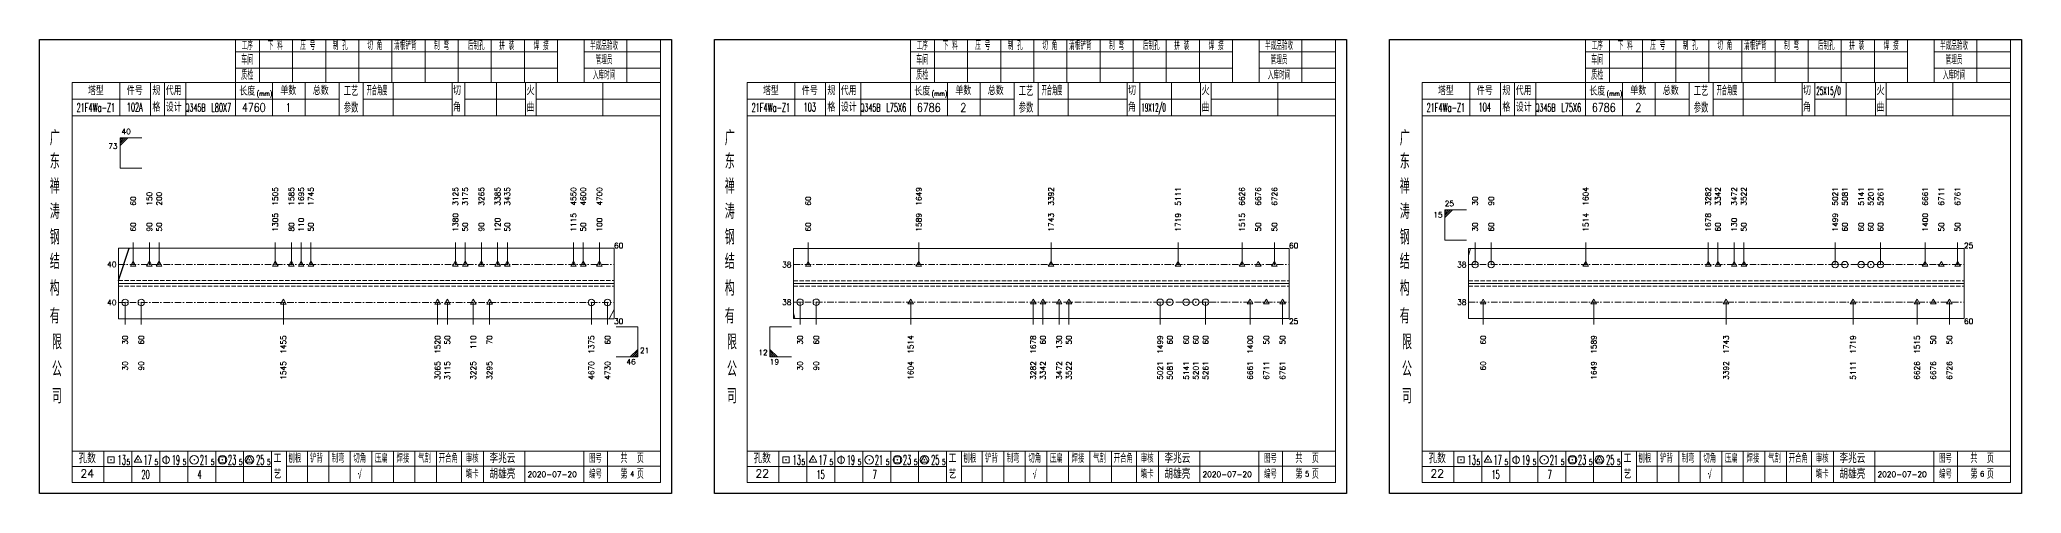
# Model space of a CAD drawing. Extents: x 1310 to 15542, y -76 to 8381.
# Drawn here: x 2453 to 3369, y 5794 to 6004 of the extents above; entities that cross this region are included whole.
import ezdxf
from ezdxf.enums import TextEntityAlignment as Align

# ---------------------------------------------------------------- set-up
doc = ezdxf.new("R2010")
doc.units = 0
doc.header["$MEASUREMENT"] = 0
doc.linetypes.add('一点画线', pattern=[5.2, 3, -1, 0.2, -1])
doc.linetypes.add('虚线', pattern=[2.75, 2, -0.75])
doc.layers.get('0').update_dxf_attribs({"linetype": 'CONTINUOUS', "lineweight": 25})
for name, color, linetype, lineweight in [('1', 7, 'CONTINUOUS', 25), ('4', 7, 'CONTINUOUS', 25), ('5', 7, 'CONTINUOUS', 25)]:
    doc.layers.add(name, color=color, linetype=linetype, lineweight=lineweight)
doc.styles.get("Standard").update_dxf_attribs({"font": 'simplex.shx', "width": 0.7, "height": 3, "bigfont": 'gbhzfs.shx'})

# ---------------------------------------------------------------- blocks, each defined once
blk = doc.blocks.new('孔17.5')
at = {"layer": '5', "color": 7, "linetype": 'Continuous', "lineweight": 13}
for p, q in [((0, 1), (-0.866, -0.5)), ((-0.1, -0.1), (0.1, 0.1)), ((0.1, -0.1), (-0.1, 0.1)), ((0.866, -0.5), (0, 1)), ((-0.866, -0.5), (0.866, -0.5))]:
    blk.add_line(p, q, dxfattribs=at)
blk = doc.blocks.new('孔21.5')
at = {"layer": '5', "color": 7, "linetype": 'Continuous', "lineweight": 13}
for p, q in [((-0.1, -0.1), (0.1, 0.1)), ((0.1, -0.1), (-0.1, 0.1))]:
    blk.add_line(p, q, dxfattribs=at)
blk.add_circle((0, 0), 1, dxfattribs=at)
blk = doc.blocks.new('CTJGK')
at = {"color": 6, "linetype": 'Continuous'}
for p, q in [((0, 209.97), (292.13, 209.97)), ((0, 0), (0, 209.97)), ((292.13, 209.97), (292.13, 0)), ((292.13, 0), (0, 0))]:
    blk.add_line(p, q, dxfattribs=at)

msp = doc.modelspace()

# ---------------------------------------------------------------- linework, layer by layer
at = {"color": 7, "linetype": 'Continuous', "lineweight": 13}
for p, q in [((2490.041, 5958.149), (2500.041, 5958.149)), ((2490.041, 5944.149), (2490.041, 5958.149)), ((2490.916, 5958.149), (2490.041, 5957.274)), ((2491.791, 5958.149), (2490.041, 5956.399)), ((2492.666, 5958.149), (2490.041, 5955.524)), ((2493.541, 5958.149), (2490.041, 5954.649)), ((2490.041, 5944.149), (2500.041, 5944.149)), ((3102.572, 5924.824), (3112.572, 5924.824)), ((3102.572, 5910.824), (3102.572, 5924.824)), ((3103.447, 5924.824), (3102.572, 5923.949)), ((3104.322, 5924.824), (3102.572, 5923.074)), ((3105.197, 5924.824), (3102.572, 5922.199)), ((3106.072, 5924.824), (3102.572, 5921.324)), ((3102.572, 5910.824), (3112.572, 5910.824)), ((2496.062, 5899.637), (2496.062, 5909.824)), ((2503.562, 5899.637), (2503.562, 5909.824)), ((2508.062, 5899.637), (2508.062, 5909.824)), ((2561.757, 5899.637), (2561.757, 5909.824)), ((2569.257, 5899.637), (2569.257, 5909.824)), ((2573.757, 5899.637), (2573.757, 5909.824)), ((2578.257, 5899.637), (2578.257, 5909.824)), ((2645.1, 5899.637), (2645.1, 5909.824)), ((2649.6, 5899.637), (2649.6, 5909.824)), ((2657.1, 5899.637), (2657.1, 5909.824)), ((2664.6, 5899.637), (2664.6, 5909.824)), ((2669.1, 5899.637), (2669.1, 5909.824)), ((2699.692, 5899.637), (2699.692, 5909.824)), ((2704.192, 5899.637), (2704.192, 5909.824)), ((2711.692, 5899.637), (2711.692, 5909.824)), ((2808.192, 5899.524), (2808.192, 5909.824)), ((2859.351, 5899.524), (2859.351, 5909.824)), ((2920.509, 5899.524), (2920.509, 5909.824)), ((2979.226, 5899.524), (2979.226, 5909.824)), ((3008.822, 5899.524), (3008.822, 5909.824)), ((3023.822, 5899.524), (3023.822, 5909.824)), ((3113.572, 5903.784), (3114.416, 5907.024)), ((3116.572, 5899.524), (3116.572, 5909.824)), ((3124.072, 5899.524), (3124.072, 5909.824)), ((3167.731, 5899.524), (3167.731, 5909.824)), ((3224.389, 5899.524), (3224.389, 5909.824)), ((3228.889, 5899.524), (3228.889, 5909.824)), ((3236.389, 5899.524), (3236.389, 5909.824)), ((3240.889, 5899.524), (3240.889, 5909.824)), ((3283.106, 5899.524), (3283.106, 5909.824)), ((3304.106, 5899.524), (3304.106, 5909.824)), ((3324.702, 5899.524), (3324.702, 5909.824)), ((3339.702, 5899.524), (3339.702, 5909.824)), ((2492.312, 5882.012), (2492.312, 5871.824)), ((2499.812, 5882.012), (2499.812, 5871.824)), ((2565.507, 5882.012), (2565.507, 5871.824)), ((2636.85, 5882.012), (2636.85, 5871.824)), ((2641.35, 5882.012), (2641.35, 5871.824)), ((2653.35, 5882.012), (2653.35, 5871.824)), ((2660.85, 5882.012), (2660.85, 5871.824)), ((2707.942, 5882.012), (2707.942, 5871.824)), ((2715.442, 5882.012), (2715.442, 5871.824)), ((2718.442, 5878.794), (2716.227, 5874.512)), ((2801.442, 5877.216), (2802.083, 5874.624)), ((2804.442, 5882.124), (2804.442, 5871.824)), ((2811.942, 5882.124), (2811.942, 5871.824)), ((2855.601, 5882.124), (2855.601, 5871.824)), ((2912.259, 5882.124), (2912.259, 5871.824)), ((2916.759, 5882.124), (2916.759, 5871.824)), ((2924.259, 5882.124), (2924.259, 5871.824)), ((2928.759, 5882.124), (2928.759, 5871.824)), ((2970.976, 5882.124), (2970.976, 5871.824)), ((2991.976, 5882.124), (2991.976, 5871.824)), ((3012.572, 5882.124), (3012.572, 5871.824)), ((3027.572, 5882.124), (3027.572, 5871.824)), ((3120.322, 5882.124), (3120.322, 5871.824)), ((3171.481, 5882.124), (3171.481, 5871.824)), ((3232.639, 5882.124), (3232.639, 5871.824)), ((3291.356, 5882.124), (3291.356, 5871.824)), ((3320.952, 5882.124), (3320.952, 5871.824)), ((3335.952, 5882.124), (3335.952, 5871.824)), ((2729.442, 5870.824), (2719.442, 5870.824)), ((2729.442, 5870.824), (2729.442, 5856.824)), ((2790.442, 5870.824), (2800.442, 5870.824)), ((2790.442, 5870.824), (2790.442, 5856.824)), ((2729.442, 5856.824), (2719.442, 5856.824)), ((2725.942, 5856.824), (2729.442, 5860.324)), ((2726.817, 5856.824), (2729.442, 5859.449)), ((2727.692, 5856.824), (2729.442, 5858.574)), ((2728.567, 5856.824), (2729.442, 5857.699)), ((2793.942, 5856.824), (2790.442, 5860.324)), ((2793.067, 5856.824), (2790.442, 5859.449)), ((2792.192, 5856.824), (2790.442, 5858.574)), ((2791.317, 5856.824), (2790.442, 5857.699)), ((2790.442, 5856.824), (2800.442, 5856.824))]:
    msp.add_line(p, q, dxfattribs=at)
at = {"color": 7, "linetype": 'Continuous', "lineweight": 18}
for p, q in [((2489.312, 5907.137), (2489.312, 5874.512)), ((2489.312, 5907.137), (2718.442, 5907.137)), ((2718.442, 5907.137), (2718.442, 5874.512)), ((2801.442, 5907.024), (2801.442, 5874.624)), ((2801.442, 5907.024), (3030.572, 5907.024)), ((3030.572, 5907.024), (3030.572, 5874.624)), ((3113.572, 5907.024), (3113.572, 5874.624)), ((3113.572, 5907.024), (3342.702, 5907.024)), ((3342.702, 5907.024), (3342.702, 5874.624)), ((2489.312, 5890.824), (2718.442, 5890.824)), ((2801.442, 5890.824), (3030.572, 5890.824)), ((3113.572, 5890.824), (3342.702, 5890.824))]:
    msp.add_line(p, q, dxfattribs=at)
at = {"color": 0, "linetype": 'Continuous'}
msp.add_line((2489.312, 5892.137), (2494.258, 5907.137), dxfattribs=at)
at = {"color": 3, "linetype": '一点画线', "lineweight": 13}
for p, q in [((2489.312, 5899.637), (2718.442, 5899.637)), ((2801.442, 5899.524), (3030.572, 5899.524)), ((3113.572, 5899.524), (3342.702, 5899.524)), ((2489.312, 5882.012), (2718.442, 5882.012)), ((2801.442, 5882.124), (3030.572, 5882.124)), ((3113.572, 5882.124), (3342.702, 5882.124))]:
    msp.add_line(p, q, dxfattribs=at)
at = {"color": 1, "linetype": '虚线', "lineweight": 18}
for p, q in [((2489.312, 5892.137), (2718.442, 5892.137)), ((2489.312, 5889.512), (2718.442, 5889.512)), ((2801.442, 5892.024), (3030.572, 5892.024)), ((2801.442, 5889.624), (3030.572, 5889.624)), ((3113.572, 5892.024), (3342.702, 5892.024)), ((3113.572, 5889.624), (3342.702, 5889.624))]:
    msp.add_line(p, q, dxfattribs=at)
at = {"layer": '1', "color": 7, "linetype": 'Continuous', "lineweight": 18}
for p, q in [((2489.312, 5874.512), (2718.442, 5874.512)), ((2801.442, 5874.624), (3030.572, 5874.624)), ((3113.572, 5874.624), (3342.702, 5874.624))]:
    msp.add_line(p, q, dxfattribs=at)
at = {"layer": '4', "color": 1, "linetype": 'Continuous', "lineweight": 18}
for p, q in [((2452.812, 6003.651), (2452.812, 5793.681)), ((2744.942, 6003.651), (2452.812, 6003.651)), ((2543.442, 6003.651), (2543.442, 5983.811)), ((2554.472, 6003.651), (2554.472, 5983.791)), ((2569.782, 6003.651), (2569.782, 5983.791)), ((2585.102, 6003.651), (2585.102, 5983.791)), ((2600.412, 6003.651), (2600.412, 5983.791)), ((2615.722, 6003.651), (2615.722, 5983.791)), ((2631.032, 6003.651), (2631.032, 5983.791)), ((2646.352, 6003.651), (2646.352, 5983.791)), ((2661.662, 6003.651), (2661.662, 5983.791)), ((2676.972, 6003.651), (2676.972, 5983.791)), ((2692.282, 6003.651), (2692.282, 5983.811)), ((2692.282, 6003.651), (2692.282, 5983.791)), ((2704.562, 6003.651), (2704.562, 5983.791)), ((2724.312, 6003.651), (2724.312, 5983.791)), ((2739.892, 6003.651), (2739.892, 5983.791)), ((2744.942, 5973.851), (2744.942, 6003.651)), ((2764.942, 6003.651), (2764.942, 5793.681)), ((3057.072, 6003.651), (2764.942, 6003.651)), ((2855.572, 6003.651), (2855.572, 5983.811)), ((2866.602, 6003.651), (2866.602, 5983.791)), ((2881.912, 6003.651), (2881.912, 5983.791)), ((2897.232, 6003.651), (2897.232, 5983.791)), ((2912.542, 6003.651), (2912.542, 5983.791)), ((2927.852, 6003.651), (2927.852, 5983.791)), ((2943.162, 6003.651), (2943.162, 5983.791)), ((2958.482, 6003.651), (2958.482, 5983.791)), ((2973.792, 6003.651), (2973.792, 5983.791)), ((2989.102, 6003.651), (2989.102, 5983.791)), ((3004.412, 6003.651), (3004.412, 5983.811)), ((3004.412, 6003.651), (3004.412, 5983.791)), ((3016.692, 6003.651), (3016.692, 5983.791)), ((3036.442, 6003.651), (3036.442, 5983.791)), ((3052.022, 6003.651), (3052.022, 5983.791)), ((3057.072, 5973.851), (3057.072, 6003.651)), ((3077.072, 6003.651), (3077.072, 5793.681)), ((3369.202, 6003.651), (3077.072, 6003.651)), ((3167.702, 6003.651), (3167.702, 5983.811)), ((3178.732, 6003.651), (3178.732, 5983.791)), ((3194.042, 6003.651), (3194.042, 5983.791)), ((3209.362, 6003.651), (3209.362, 5983.791)), ((3224.672, 6003.651), (3224.672, 5983.791)), ((3239.982, 6003.651), (3239.982, 5983.791)), ((3255.292, 6003.651), (3255.292, 5983.791)), ((3270.612, 6003.651), (3270.612, 5983.791)), ((3285.922, 6003.651), (3285.922, 5983.791)), ((3301.232, 6003.651), (3301.232, 5983.791)), ((3316.542, 6003.651), (3316.542, 5983.811)), ((3316.542, 6003.651), (3316.542, 5983.791)), ((3328.822, 6003.651), (3328.822, 5983.791)), ((3348.572, 6003.651), (3348.572, 5983.791)), ((3364.152, 6003.651), (3364.152, 5983.791)), ((3369.202, 5973.851), (3369.202, 6003.651)), ((2692.282, 5997.921), (2543.442, 5997.921)), ((2739.892, 5997.921), (2704.562, 5997.921)), ((3004.412, 5997.921), (2855.572, 5997.921)), ((3052.022, 5997.921), (3016.692, 5997.921)), ((3316.542, 5997.921), (3167.702, 5997.921)), ((3364.152, 5997.921), (3328.822, 5997.921)), ((2692.282, 5990.441), (2543.442, 5990.441)), ((2739.892, 5990.441), (2704.562, 5990.441)), ((3004.412, 5990.441), (2855.572, 5990.441)), ((3052.022, 5990.441), (3016.692, 5990.441)), ((3316.542, 5990.441), (3167.702, 5990.441)), ((3364.152, 5990.441), (3328.822, 5990.441)), ((2467.822, 5983.791), (2467.822, 5798.731)), ((2739.892, 5983.791), (2467.822, 5983.791)), ((2504.092, 5976.031), (2467.822, 5976.031)), ((2489.942, 5983.801), (2489.942, 5968.381)), ((2504.092, 5968.381), (2504.092, 5983.791)), ((2510.592, 5968.381), (2510.592, 5983.791)), ((2591.312, 5976.081), (2510.592, 5976.081)), ((2520.462, 5983.791), (2520.462, 5968.381)), ((2543.442, 5983.811), (2543.442, 5968.381)), ((2560.562, 5983.791), (2560.562, 5968.381)), ((2575.612, 5983.791), (2575.612, 5968.381)), ((2591.312, 5983.791), (2591.312, 5968.381)), ((2602.372, 5983.791), (2602.372, 5968.381)), ((2602.372, 5976.081), (2643.622, 5976.081)), ((2616.322, 5983.791), (2616.322, 5968.381)), ((2643.622, 5983.791), (2643.622, 5968.381)), ((2649.382, 5983.791), (2649.382, 5968.381)), ((2649.382, 5976.081), (2677.462, 5976.081)), ((2664.002, 5983.791), (2664.002, 5968.381)), ((2677.462, 5983.791), (2677.462, 5968.381)), ((2682.452, 5983.791), (2682.452, 5968.381)), ((2682.452, 5976.081), (2740.072, 5976.081)), ((2713.192, 5983.791), (2713.192, 5968.381)), ((2739.892, 5798.731), (2739.892, 5983.791)), ((2779.952, 5983.791), (2779.952, 5798.731)), ((3052.022, 5983.791), (2779.952, 5983.791)), ((2816.222, 5976.031), (2779.952, 5976.031)), ((2802.072, 5983.801), (2802.072, 5968.381)), ((2816.222, 5968.381), (2816.222, 5983.791)), ((2822.722, 5968.381), (2822.722, 5983.791)), ((2903.442, 5976.081), (2822.722, 5976.081)), ((2832.592, 5983.791), (2832.592, 5968.381)), ((2855.572, 5983.811), (2855.572, 5968.381)), ((2872.692, 5983.791), (2872.692, 5968.381)), ((2887.742, 5983.791), (2887.742, 5968.381)), ((2903.442, 5983.791), (2903.442, 5968.381)), ((2914.502, 5983.791), (2914.502, 5968.381)), ((2914.502, 5976.081), (2955.752, 5976.081)), ((2928.452, 5983.791), (2928.452, 5968.381)), ((2955.752, 5983.791), (2955.752, 5968.381)), ((2961.512, 5983.791), (2961.512, 5968.381)), ((2961.512, 5976.081), (2989.592, 5976.081)), ((2976.132, 5983.791), (2976.132, 5968.381)), ((2989.592, 5983.791), (2989.592, 5968.381)), ((2994.582, 5983.791), (2994.582, 5968.381)), ((2994.582, 5976.081), (3052.202, 5976.081)), ((3025.322, 5983.791), (3025.322, 5968.381)), ((3052.022, 5798.731), (3052.022, 5983.791)), ((3092.082, 5983.791), (3092.082, 5798.731)), ((3364.152, 5983.791), (3092.082, 5983.791)), ((3128.352, 5976.031), (3092.082, 5976.031)), ((3114.202, 5983.801), (3114.202, 5968.381)), ((3128.352, 5968.381), (3128.352, 5983.791)), ((3134.852, 5968.381), (3134.852, 5983.791)), ((3215.572, 5976.081), (3134.852, 5976.081)), ((3144.722, 5983.791), (3144.722, 5968.381)), ((3167.702, 5983.811), (3167.702, 5968.381)), ((3184.822, 5983.791), (3184.822, 5968.381)), ((3199.872, 5983.791), (3199.872, 5968.381)), ((3215.572, 5983.791), (3215.572, 5968.381)), ((3226.632, 5983.791), (3226.632, 5968.381)), ((3226.632, 5976.081), (3267.882, 5976.081)), ((3240.582, 5983.791), (3240.582, 5968.381)), ((3267.882, 5983.791), (3267.882, 5968.381)), ((3273.642, 5983.791), (3273.642, 5968.381)), ((3273.642, 5976.081), (3301.722, 5976.081)), ((3288.262, 5983.791), (3288.262, 5968.381)), ((3301.722, 5983.791), (3301.722, 5968.381)), ((3306.712, 5983.791), (3306.712, 5968.381)), ((3306.712, 5976.081), (3364.332, 5976.081)), ((3337.452, 5983.791), (3337.452, 5968.381)), ((3364.152, 5798.731), (3364.152, 5983.791)), ((2740.072, 5968.381), (2467.822, 5968.381)), ((2744.942, 5793.681), (2744.942, 5973.851)), ((3052.202, 5968.381), (2779.952, 5968.381)), ((3057.072, 5793.681), (3057.072, 5973.851)), ((3364.332, 5968.381), (3092.082, 5968.381)), ((3369.202, 5793.681), (3369.202, 5973.851)), ((2467.822, 5813.261), (2739.892, 5813.261)), ((2482.512, 5813.261), (2482.512, 5798.731)), ((2495.442, 5798.731), (2495.442, 5813.261)), ((2508.372, 5813.261), (2508.372, 5798.731)), ((2521.292, 5798.731), (2521.292, 5813.261)), ((2534.222, 5813.261), (2534.222, 5798.731)), ((2547.152, 5798.731), (2547.152, 5813.261)), ((2560.072, 5798.731), (2560.072, 5813.261)), ((2566.942, 5798.731), (2566.942, 5813.261)), ((2576.602, 5798.731), (2576.602, 5813.261)), ((2586.542, 5798.731), (2586.542, 5813.261)), ((2596.482, 5798.731), (2596.482, 5813.261)), ((2606.432, 5798.731), (2606.432, 5813.261)), ((2616.372, 5798.731), (2616.372, 5813.261)), ((2626.312, 5798.731), (2626.312, 5813.261)), ((2636.262, 5798.731), (2636.262, 5813.261)), ((2647.902, 5798.731), (2647.902, 5813.261)), ((2658.052, 5798.731), (2658.052, 5813.261)), ((2677.112, 5798.731), (2677.112, 5813.261)), ((2704.492, 5798.731), (2704.492, 5813.261)), ((2715.452, 5798.731), (2715.452, 5813.261)), ((2779.952, 5813.261), (3052.022, 5813.261)), ((2794.642, 5813.261), (2794.642, 5798.731)), ((2807.572, 5798.731), (2807.572, 5813.261)), ((2820.502, 5813.261), (2820.502, 5798.731)), ((2833.422, 5798.731), (2833.422, 5813.261)), ((2846.352, 5813.261), (2846.352, 5798.731)), ((2859.282, 5798.731), (2859.282, 5813.261)), ((2872.202, 5798.731), (2872.202, 5813.261)), ((2879.072, 5798.731), (2879.072, 5813.261)), ((2888.732, 5798.731), (2888.732, 5813.261)), ((2898.672, 5798.731), (2898.672, 5813.261)), ((2908.612, 5798.731), (2908.612, 5813.261)), ((2918.562, 5798.731), (2918.562, 5813.261)), ((2928.502, 5798.731), (2928.502, 5813.261)), ((2938.442, 5798.731), (2938.442, 5813.261)), ((2948.392, 5798.731), (2948.392, 5813.261)), ((2960.032, 5798.731), (2960.032, 5813.261)), ((2970.182, 5798.731), (2970.182, 5813.261)), ((2989.242, 5798.731), (2989.242, 5813.261)), ((3016.622, 5798.731), (3016.622, 5813.261)), ((3027.582, 5798.731), (3027.582, 5813.261)), ((3092.082, 5813.261), (3364.152, 5813.261)), ((3106.772, 5813.261), (3106.772, 5798.731)), ((3119.702, 5798.731), (3119.702, 5813.261)), ((3132.632, 5813.261), (3132.632, 5798.731)), ((3145.552, 5798.731), (3145.552, 5813.261)), ((3158.482, 5813.261), (3158.482, 5798.731)), ((3171.412, 5798.731), (3171.412, 5813.261)), ((3184.332, 5798.731), (3184.332, 5813.261)), ((3191.202, 5798.731), (3191.202, 5813.261)), ((3200.862, 5798.731), (3200.862, 5813.261)), ((3210.802, 5798.731), (3210.802, 5813.261)), ((3220.742, 5798.731), (3220.742, 5813.261)), ((3230.692, 5798.731), (3230.692, 5813.261)), ((3240.632, 5798.731), (3240.632, 5813.261)), ((3250.572, 5798.731), (3250.572, 5813.261)), ((3260.522, 5798.731), (3260.522, 5813.261)), ((3272.162, 5798.731), (3272.162, 5813.261)), ((3282.312, 5798.731), (3282.312, 5813.261)), ((3301.372, 5798.731), (3301.372, 5813.261)), ((3328.752, 5798.731), (3328.752, 5813.261)), ((3339.712, 5798.731), (3339.712, 5813.261)), ((2560.072, 5806.131), (2467.822, 5806.131)), ((2566.902, 5806.291), (2739.892, 5806.291)), ((2872.202, 5806.131), (2779.952, 5806.131)), ((2879.032, 5806.291), (3052.022, 5806.291)), ((3184.332, 5806.131), (3092.082, 5806.131)), ((3191.162, 5806.291), (3364.152, 5806.291)), ((2452.812, 5793.681), (2744.942, 5793.681)), ((2467.822, 5798.731), (2739.892, 5798.731)), ((2764.942, 5793.681), (3057.072, 5793.681)), ((2779.952, 5798.731), (3052.022, 5798.731)), ((3077.072, 5793.681), (3369.202, 5793.681)), ((3092.082, 5798.731), (3364.152, 5798.731))]:
    msp.add_line(p, q, dxfattribs=at)
at = {"layer": '4', "color": 7, "linetype": 'Continuous', "lineweight": 13}
for p, q in [((2484.398, 5807.767), (2484.398, 5810.595)), ((2484.398, 5810.595), (2487.226, 5810.595)), ((2487.226, 5810.595), (2487.226, 5807.767)), ((2498.312, 5811.181), (2496.58, 5808.181)), ((2500.044, 5808.181), (2498.312, 5811.181)), ((2511.312, 5811.181), (2511.312, 5807.181)), ((2535.898, 5807.767), (2535.898, 5810.595)), ((2535.898, 5810.595), (2538.726, 5810.595)), ((2538.726, 5810.595), (2538.726, 5807.767)), ((2549.812, 5811.181), (2548.08, 5808.181)), ((2551.544, 5808.181), (2549.812, 5811.181)), ((2796.528, 5807.767), (2796.528, 5810.595)), ((2796.528, 5810.595), (2799.356, 5810.595)), ((2799.356, 5810.595), (2799.356, 5807.767)), ((2810.442, 5811.181), (2808.71, 5808.181)), ((2812.174, 5808.181), (2810.442, 5811.181)), ((2823.442, 5811.181), (2823.442, 5807.181)), ((2848.028, 5807.767), (2848.028, 5810.595)), ((2848.028, 5810.595), (2850.856, 5810.595)), ((2850.856, 5810.595), (2850.856, 5807.767)), ((2861.942, 5811.181), (2860.21, 5808.181)), ((2863.674, 5808.181), (2861.942, 5811.181)), ((3108.658, 5807.767), (3108.658, 5810.595)), ((3108.658, 5810.595), (3111.486, 5810.595)), ((3111.486, 5810.595), (3111.486, 5807.767)), ((3122.572, 5811.181), (3120.84, 5808.181)), ((3124.304, 5808.181), (3122.572, 5811.181)), ((3135.572, 5811.181), (3135.572, 5807.181)), ((3160.158, 5807.767), (3160.158, 5810.595)), ((3160.158, 5810.595), (3162.986, 5810.595)), ((3162.986, 5810.595), (3162.986, 5807.767)), ((3174.072, 5811.181), (3172.34, 5808.181)), ((3175.804, 5808.181), (3174.072, 5811.181)), ((2487.226, 5807.767), (2484.398, 5807.767)), ((2485.612, 5808.981), (2486.012, 5809.381)), ((2486.012, 5808.981), (2485.612, 5809.381)), ((2496.58, 5808.181), (2500.044, 5808.181)), ((2498.112, 5808.981), (2498.512, 5809.381)), ((2498.512, 5808.981), (2498.112, 5809.381)), ((2524.112, 5808.981), (2524.512, 5809.381)), ((2524.512, 5808.981), (2524.112, 5809.381)), ((2538.726, 5807.767), (2535.898, 5807.767)), ((2537.112, 5808.981), (2537.512, 5809.381)), ((2537.512, 5808.981), (2537.112, 5809.381)), ((2548.08, 5808.181), (2551.544, 5808.181)), ((2549.612, 5808.981), (2550.012, 5809.381)), ((2550.012, 5808.981), (2549.612, 5809.381)), ((2799.356, 5807.767), (2796.528, 5807.767)), ((2797.742, 5808.981), (2798.142, 5809.381)), ((2798.142, 5808.981), (2797.742, 5809.381)), ((2808.71, 5808.181), (2812.174, 5808.181)), ((2810.242, 5808.981), (2810.642, 5809.381)), ((2810.642, 5808.981), (2810.242, 5809.381)), ((2836.242, 5808.981), (2836.642, 5809.381)), ((2836.642, 5808.981), (2836.242, 5809.381)), ((2850.856, 5807.767), (2848.028, 5807.767)), ((2849.242, 5808.981), (2849.642, 5809.381)), ((2849.642, 5808.981), (2849.242, 5809.381)), ((2860.21, 5808.181), (2863.674, 5808.181)), ((2861.742, 5808.981), (2862.142, 5809.381)), ((2862.142, 5808.981), (2861.742, 5809.381)), ((3111.486, 5807.767), (3108.658, 5807.767)), ((3109.872, 5808.981), (3110.272, 5809.381)), ((3110.272, 5808.981), (3109.872, 5809.381)), ((3120.84, 5808.181), (3124.304, 5808.181)), ((3122.372, 5808.981), (3122.772, 5809.381)), ((3122.772, 5808.981), (3122.372, 5809.381)), ((3148.372, 5808.981), (3148.772, 5809.381)), ((3148.772, 5808.981), (3148.372, 5809.381)), ((3162.986, 5807.767), (3160.158, 5807.767)), ((3161.372, 5808.981), (3161.772, 5809.381)), ((3161.772, 5808.981), (3161.372, 5809.381)), ((3172.34, 5808.181), (3175.804, 5808.181)), ((3173.872, 5808.981), (3174.272, 5809.381)), ((3174.272, 5808.981), (3173.872, 5809.381))]:
    msp.add_line(p, q, dxfattribs=at)
for centre, radius in [((2511.312, 5809.181), 1.6), ((2524.312, 5809.181), 2), ((2537.312, 5809.181), 2), ((2549.812, 5809.181), 2), ((2823.442, 5809.181), 1.6), ((2836.442, 5809.181), 2), ((2849.442, 5809.181), 2), ((2861.942, 5809.181), 2), ((3135.572, 5809.181), 1.6), ((3148.572, 5809.181), 2), ((3161.572, 5809.181), 2), ((3174.072, 5809.181), 2)]:
    msp.add_circle(centre, radius, dxfattribs=at)

# ---------------------------------------------------------------- block references
at = {"color": 0, "linetype": 'Continuous'}
for p in [(2452.812, 5793.681), (2764.942, 5793.681), (3077.072, 5793.681)]:
    msp.add_blockref('CTJGK', p, dxfattribs=at)
at = {"color": 8, "linetype": 'Continuous', "lineweight": 9, "xscale": 1.5, "yscale": 1.5, "zscale": 1.5}
for name, p in [('孔17.5', (2496.062, 5899.637)), ('孔17.5', (2503.562, 5899.637)), ('孔17.5', (2508.062, 5899.637)), ('孔17.5', (2561.757, 5899.637)), ('孔17.5', (2569.257, 5899.637)), ('孔17.5', (2573.757, 5899.637)), ('孔17.5', (2578.257, 5899.637)), ('孔17.5', (2645.1, 5899.637)), ('孔17.5', (2649.6, 5899.637)), ('孔17.5', (2657.1, 5899.637)), ('孔17.5', (2664.6, 5899.637)), ('孔17.5', (2669.1, 5899.637)), ('孔17.5', (2699.692, 5899.637)), ('孔17.5', (2704.192, 5899.637)), ('孔17.5', (2711.692, 5899.637)), ('孔17.5', (2808.192, 5899.524)), ('孔17.5', (2859.351, 5899.524)), ('孔17.5', (2920.509, 5899.524)), ('孔17.5', (2979.226, 5899.524)), ('孔17.5', (3008.822, 5899.524)), ('孔17.5', (3016.322, 5899.524)), ('孔17.5', (3023.822, 5899.524)), ('孔21.5', (3116.572, 5899.524)), ('孔21.5', (3124.072, 5899.524)), ('孔17.5', (3167.731, 5899.524)), ('孔17.5', (3224.389, 5899.524)), ('孔17.5', (3228.889, 5899.524)), ('孔17.5', (3236.389, 5899.524)), ('孔17.5', (3240.889, 5899.524)), ('孔21.5', (3283.106, 5899.524)), ('孔21.5', (3287.606, 5899.524)), ('孔21.5', (3295.106, 5899.524)), ('孔21.5', (3299.606, 5899.524)), ('孔21.5', (3304.106, 5899.524)), ('孔17.5', (3324.702, 5899.524)), ('孔17.5', (3332.202, 5899.524)), ('孔17.5', (3339.702, 5899.524))]:
    msp.add_blockref(name, p, dxfattribs=at)
at = {"layer": '1', "color": 8, "linetype": 'Continuous', "lineweight": 9, "xscale": 1.5, "yscale": 1.5, "zscale": 1.5}
for name, p in [('孔21.5', (2492.312, 5882.012)), ('孔21.5', (2499.812, 5882.012)), ('孔17.5', (2565.507, 5882.012)), ('孔17.5', (2636.85, 5882.012)), ('孔17.5', (2641.35, 5882.012)), ('孔17.5', (2653.35, 5882.012)), ('孔17.5', (2660.85, 5882.012)), ('孔21.5', (2707.942, 5882.012)), ('孔21.5', (2715.442, 5882.012)), ('孔21.5', (2804.442, 5882.124)), ('孔21.5', (2811.942, 5882.124)), ('孔17.5', (2855.601, 5882.124)), ('孔17.5', (2912.259, 5882.124)), ('孔17.5', (2916.759, 5882.124)), ('孔17.5', (2924.259, 5882.124)), ('孔17.5', (2928.759, 5882.124)), ('孔21.5', (2970.976, 5882.124)), ('孔21.5', (2975.476, 5882.124)), ('孔21.5', (2982.976, 5882.124)), ('孔21.5', (2987.476, 5882.124)), ('孔21.5', (2991.976, 5882.124)), ('孔17.5', (3012.572, 5882.124)), ('孔17.5', (3020.072, 5882.124)), ('孔17.5', (3027.572, 5882.124)), ('孔17.5', (3120.322, 5882.124)), ('孔17.5', (3171.481, 5882.124)), ('孔17.5', (3232.639, 5882.124)), ('孔17.5', (3291.356, 5882.124)), ('孔17.5', (3320.952, 5882.124)), ('孔17.5', (3328.452, 5882.124)), ('孔17.5', (3335.952, 5882.124))]:
    msp.add_blockref(name, p, dxfattribs=at)

# ---------------------------------------------------------------- texts
at = {"color": 7, "linetype": 'Continuous', "lineweight": 13}
for s, p in [('40', (2494.969, 5959.149)), ('12', (2789.442, 5856.824))]:
    msp.add_text(s, height=2.5, dxfattribs=at).set_placement(p, align=Align.BOTTOM_RIGHT)
for s, p in [('73', (2484.573, 5955.615)), ('19', (2790.442, 5855.824))]:
    msp.add_text(s, height=2.5, dxfattribs=at).set_placement(p, align=Align.TOP_LEFT)
for s, p in [('60', (2496.062, 5926.824)), ('150', (2503.562, 5926.824)), ('200', (2508.062, 5926.824)), ('1505', (2561.757, 5926.824)), ('1585', (2569.257, 5926.824)), ('1695', (2573.757, 5926.824)), ('1745', (2578.257, 5926.824)), ('3125', (2645.1, 5926.824)), ('3175', (2649.6, 5926.824)), ('3265', (2657.1, 5926.824)), ('3385', (2664.6, 5926.824)), ('3435', (2669.1, 5926.824)), ('4550', (2699.692, 5926.824)), ('4600', (2704.192, 5926.824)), ('4700', (2711.692, 5926.824)), ('60', (2808.192, 5926.824)), ('1649', (2859.351, 5926.824)), ('3392', (2920.509, 5926.824)), ('5111', (2979.226, 5926.824)), ('6626', (3008.822, 5926.824)), ('6676', (3016.322, 5926.824)), ('6726', (3023.822, 5926.824)), ('30', (3116.572, 5926.824)), ('90', (3124.072, 5926.824)), ('1604', (3167.731, 5926.824)), ('3282', (3224.389, 5926.824)), ('3342', (3228.889, 5926.824)), ('3472', (3236.389, 5926.824)), ('3522', (3240.889, 5926.824)), ('5021', (3283.106, 5926.824)), ('5081', (3287.606, 5926.824)), ('5141', (3295.106, 5926.824)), ('5201', (3299.606, 5926.824)), ('5261', (3304.106, 5926.824)), ('6661', (3324.702, 5926.824)), ('6711', (3332.202, 5926.824)), ('6761', (3339.702, 5926.824))]:
    msp.add_text(s, height=2.5, rotation=90, dxfattribs=at).set_placement(p, align=Align.MIDDLE_LEFT)
for s, p in [('25', (3102.572, 5925.824)), ('21', (2730.442, 5857.824))]:
    msp.add_text(s, height=2.5, dxfattribs=at).set_placement(p, align=Align.BOTTOM_LEFT)
at = {"color": 8, "linetype": 'Continuous', "lineweight": 9}
for s, p in [('1305', (2561.757, 5914.824)), ('110', (2573.757, 5914.824)), ('1380', (2645.1, 5914.824)), ('120', (2664.6, 5914.824)), ('1115', (2699.692, 5914.824)), ('100', (2711.692, 5914.824)), ('1589', (2859.351, 5914.824)), ('1743', (2920.509, 5914.824)), ('1719', (2979.226, 5914.824)), ('1515', (3008.822, 5914.824)), ('1514', (3167.731, 5914.824)), ('1678', (3224.389, 5914.824)), ('130', (3236.389, 5914.824)), ('1499', (3283.106, 5914.824)), ('1400', (3324.702, 5914.824)), ('60', (2496.062, 5914.824)), ('90', (2503.562, 5914.824)), ('50', (2508.062, 5914.824)), ('80', (2569.257, 5914.824)), ('50', (2578.257, 5914.824)), ('50', (2649.6, 5914.824)), ('90', (2657.1, 5914.824)), ('50', (2669.1, 5914.824)), ('50', (2704.192, 5914.824)), ('60', (2808.192, 5914.824)), ('50', (3016.322, 5914.824)), ('50', (3023.822, 5914.824)), ('30', (3116.572, 5914.824)), ('60', (3124.072, 5914.824)), ('60', (3228.889, 5914.824)), ('50', (3240.889, 5914.824)), ('60', (3287.606, 5914.824)), ('60', (3295.106, 5914.824)), ('60', (3299.606, 5914.824)), ('60', (3304.106, 5914.824)), ('50', (3332.202, 5914.824)), ('50', (3339.702, 5914.824))]:
    msp.add_text(s, height=2.5, rotation=90, dxfattribs=at).set_placement(p, align=Align.MIDDLE_LEFT)
at = {"color": 7, "linetype": 'Continuous', "lineweight": 13}
for s, p in [('15', (3101.572, 5923.824)), ('46', (2728.442, 5855.824))]:
    msp.add_text(s, height=2.5, dxfattribs=at).set_placement(p, align=Align.TOP_RIGHT)
for s, p in [('60', (2718.442, 5908.324)), ('60', (3030.572, 5908.324)), ('25', (3342.702, 5908.324))]:
    msp.add_text(s, height=2.5, dxfattribs=at).set_placement(p, align=Align.MIDDLE_LEFT)
for s, p in [('40', (2488.312, 5899.637)), ('38', (2800.442, 5899.524)), ('38', (3112.572, 5899.524)), ('40', (2488.312, 5882.012)), ('38', (2800.442, 5882.124)), ('38', (3112.572, 5882.124))]:
    msp.add_text(s, height=2.5, dxfattribs=at).set_placement(p, align=Align.MIDDLE_RIGHT)
at = {"layer": '1', "color": 7, "linetype": 'Continuous', "lineweight": 13}
for s, p in [('30', (2718.442, 5873.324)), ('25', (3030.572, 5873.324)), ('60', (3342.702, 5873.324))]:
    msp.add_text(s, height=2.5, dxfattribs=at).set_placement(p, align=Align.MIDDLE_LEFT)
at = {"layer": '1', "color": 8, "linetype": 'Continuous', "lineweight": 9}
for s, p in [('30', (2492.312, 5866.824)), ('60', (2499.812, 5866.824)), ('1455', (2565.507, 5866.824)), ('1520', (2636.85, 5866.824)), ('50', (2641.35, 5866.824)), ('110', (2653.35, 5866.824)), ('70', (2660.85, 5866.824)), ('1375', (2707.942, 5866.824)), ('60', (2715.442, 5866.824)), ('30', (2804.442, 5866.824)), ('60', (2811.942, 5866.824)), ('1514', (2855.601, 5866.824)), ('1678', (2912.259, 5866.824)), ('60', (2916.759, 5866.824)), ('130', (2924.259, 5866.824)), ('50', (2928.759, 5866.824)), ('1499', (2970.976, 5866.824)), ('60', (2975.476, 5866.824)), ('60', (2982.976, 5866.824)), ('60', (2987.476, 5866.824)), ('60', (2991.976, 5866.824)), ('1400', (3012.572, 5866.824)), ('50', (3020.072, 5866.824)), ('50', (3027.572, 5866.824)), ('60', (3120.322, 5866.824)), ('1589', (3171.481, 5866.824)), ('1743', (3232.639, 5866.824)), ('1719', (3291.356, 5866.824)), ('1515', (3320.952, 5866.824)), ('50', (3328.452, 5866.824)), ('50', (3335.952, 5866.824))]:
    msp.add_text(s, height=2.5, rotation=90, dxfattribs=at).set_placement(p, align=Align.MIDDLE_RIGHT)
at = {"layer": '1', "color": 7, "linetype": 'Continuous', "lineweight": 13}
for s, p in [('30', (2492.312, 5854.824)), ('90', (2499.812, 5854.824)), ('1545', (2565.507, 5854.824)), ('3065', (2636.85, 5854.824)), ('3115', (2641.35, 5854.824)), ('3225', (2653.35, 5854.824)), ('3295', (2660.85, 5854.824)), ('4670', (2707.942, 5854.824)), ('4730', (2715.442, 5854.824)), ('30', (2804.442, 5854.824)), ('90', (2811.942, 5854.824)), ('1604', (2855.601, 5854.824)), ('3282', (2912.259, 5854.824)), ('3342', (2916.759, 5854.824)), ('3472', (2924.259, 5854.824)), ('3522', (2928.759, 5854.824)), ('5021', (2970.976, 5854.824)), ('5081', (2975.476, 5854.824)), ('5141', (2982.976, 5854.824)), ('5201', (2987.476, 5854.824)), ('5261', (2991.976, 5854.824)), ('6661', (3012.572, 5854.824)), ('6711', (3020.072, 5854.824)), ('6761', (3027.572, 5854.824)), ('60', (3120.322, 5854.824)), ('1649', (3171.481, 5854.824)), ('3392', (3232.639, 5854.824)), ('5111', (3291.356, 5854.824)), ('6626', (3320.952, 5854.824)), ('6676', (3328.452, 5854.824)), ('6726', (3335.952, 5854.824))]:
    msp.add_text(s, height=2.5, rotation=90, dxfattribs=at).set_placement(p, align=Align.MIDDLE_RIGHT)
at = {"layer": '4', "color": 1, "linetype": 'Continuous', "lineweight": 25}
for s, height, width, p in [('工序', 3.7, 0.7, (2548.812, 6000.781)), ('下 料', 3.7, 0.7, (2561.812, 6000.781)), ('压 号', 3.7, 0.7, (2576.812, 6000.781)), ('制 孔', 3.7, 0.7, (2591.812, 6000.781)), ('切 角', 3.7, 0.7, (2607.812, 6000.781)), ('清根铲背 ', 3.7, 0.7, (2622.812, 6000.781)), (' 制 弯', 3.7, 0.7, (2637.812, 6000.781)), (' 后制孔', 3.7, 0.7, (2653.812, 6000.781)), ('拼 装', 3.7, 0.7, (2668.812, 6000.781)), (' 焊 接', 3.7, 0.7, (2683.812, 6000.781)), ('半成品验收', 3.7, 0.7, (2713.812, 6000.781)), ('工序', 3.7, 0.7, (2860.942, 6000.781)), ('下 料', 3.7, 0.7, (2873.942, 6000.781)), ('压 号', 3.7, 0.7, (2888.942, 6000.781)), ('制 孔', 3.7, 0.7, (2903.942, 6000.781)), ('切 角', 3.7, 0.7, (2919.942, 6000.781)), ('清根铲背 ', 3.7, 0.7, (2934.942, 6000.781)), (' 制 弯', 3.7, 0.7, (2949.942, 6000.781)), (' 后制孔', 3.7, 0.7, (2965.942, 6000.781)), ('拼 装', 3.7, 0.7, (2980.942, 6000.781)), (' 焊 接', 3.7, 0.7, (2995.942, 6000.781)), ('半成品验收', 3.7, 0.7, (3025.942, 6000.781)), ('工序', 3.7, 0.7, (3173.072, 6000.781)), ('下 料', 3.7, 0.7, (3186.072, 6000.781)), ('压 号', 3.7, 0.7, (3201.072, 6000.781)), ('制 孔', 3.7, 0.7, (3216.072, 6000.781)), ('切 角', 3.7, 0.7, (3232.072, 6000.781)), ('清根铲背 ', 3.7, 0.7, (3247.072, 6000.781)), (' 制 弯', 3.7, 0.7, (3262.072, 6000.781)), (' 后制孔', 3.7, 0.7, (3278.072, 6000.781)), ('拼 装', 3.7, 0.7, (3293.072, 6000.781)), (' 焊 接', 3.7, 0.7, (3308.072, 6000.781)), ('半成品验收', 3.7, 0.7, (3338.072, 6000.781)), ('车间', 4, 0.7, (2548.812, 5994.181)), ('管理员', 3.7, 0.7, (2713.812, 5994.181)), ('车间', 4, 0.7, (2860.942, 5994.181)), ('管理员', 3.7, 0.7, (3025.942, 5994.181)), ('车间', 4, 0.7, (3173.072, 5994.181)), ('管理员', 3.7, 0.7, (3338.072, 5994.181)), ('质检', 4, 0.7, (2548.812, 5987.121)), ('入库时间', 3.7, 0.7, (2713.812, 5987.121)), ('质检', 4, 0.7, (2860.942, 5987.121)), ('入库时间', 3.7, 0.7, (3025.942, 5987.121)), ('质检', 4, 0.7, (3173.072, 5987.121)), ('入库时间', 3.7, 0.7, (3338.072, 5987.121)), ('(mm)', 2.24, 0.7, (2556.812, 5978.681)), ('参数', 4.8, 0.7, (2596.812, 5972.231)), ('工艺', 4.8, 0.7, (2596.812, 5979.941)), ('开合角度', 4, 0.6, (2608.812, 5979.941)), ('(mm)', 2.24, 0.7, (2868.942, 5978.681)), ('参数', 4.8, 0.7, (2908.942, 5972.231)), ('工艺', 4.8, 0.7, (2908.942, 5979.941)), ('开合角度', 4, 0.6, (2920.942, 5979.941)), ('(mm)', 2.24, 0.7, (3181.072, 5978.681)), ('参数', 4.8, 0.7, (3221.072, 5972.231)), ('工艺', 4.8, 0.7, (3221.072, 5979.941)), ('开合角度', 4, 0.6, (3233.072, 5979.941)), ('25X15/0', 3.8, 0.4, (3280.072, 5979.941)), ('21F4Wa-Z1', 4, 0.5, (2478.812, 5972.201)), ('102A', 4, 0.5, (2496.812, 5972.451)), ('Q345B', 3.5, 0.5, (2524.812, 5972.181)), ('L80X7', 4, 0.5, (2536.812, 5972.181)), ('4760', 4, 0.8, (2551.812, 5972.231)), ('1', 4, 0.8, (2567.812, 5972.231)), ('21F4Wa-Z1', 4, 0.5, (2790.942, 5972.201)), ('103', 4, 0.5, (2808.942, 5972.451)), ('Q345B', 3.5, 0.5, (2836.942, 5972.181)), ('L75X6', 4, 0.5, (2848.942, 5972.181)), ('6786', 4, 0.8, (2863.942, 5972.231)), ('2', 4, 0.8, (2879.942, 5972.231)), ('19X12/0', 3.8, 0.4, (2967.942, 5972.231)), ('21F4Wa-Z1', 4, 0.5, (3103.072, 5972.201)), ('104', 4, 0.5, (3121.072, 5972.451)), ('Q345B', 3.5, 0.5, (3149.072, 5972.181)), ('L75X6', 4, 0.5, (3161.072, 5972.181)), ('6786', 4, 0.8, (3176.072, 5972.231)), ('2', 4, 0.8, (3192.072, 5972.231)), ('广', 6.96, 0.7, (2459.812, 5958.151)), ('广', 6.96, 0.7, (2771.942, 5958.151)), ('广', 6.96, 0.7, (3084.072, 5958.151)), ('东', 6.96, 0.7, (2459.812, 5947.361)), ('东', 6.96, 0.7, (2771.942, 5947.361)), ('东', 6.96, 0.7, (3084.072, 5947.361)), ('禅', 6.96, 0.7, (2459.812, 5935.771)), ('禅', 6.96, 0.7, (2771.942, 5935.771)), ('禅', 6.96, 0.7, (3084.072, 5935.771)), ('涛', 6.96, 0.7, (2459.812, 5924.171)), ('涛', 6.96, 0.7, (2771.942, 5924.171)), ('涛', 6.96, 0.7, (3084.072, 5924.171)), ('钢', 6.96, 0.7, (2459.812, 5912.281)), ('钢', 6.96, 0.7, (2771.942, 5912.281)), ('钢', 6.96, 0.7, (3084.072, 5912.281)), ('结', 6.96, 0.7, (2459.812, 5900.971)), ('结', 6.96, 0.7, (2771.942, 5900.971)), ('结', 6.96, 0.7, (3084.072, 5900.971)), ('构', 6.96, 0.7, (2459.812, 5888.591)), ('构', 6.96, 0.7, (2771.942, 5888.591)), ('构', 6.96, 0.7, (3084.072, 5888.591)), ('有', 6.96, 0.7, (2459.812, 5875.781)), ('有', 6.96, 0.7, (2771.942, 5875.781)), ('有', 6.96, 0.7, (3084.072, 5875.781)), ('限', 6.96, 0.7, (2460.812, 5863.781)), ('限', 6.96, 0.7, (2772.942, 5863.781)), ('限', 6.96, 0.7, (3085.072, 5863.781)), ('公', 6.96, 0.7, (2460.812, 5851.241)), ('公', 6.96, 0.7, (2772.942, 5851.241)), ('公', 6.96, 0.7, (3085.072, 5851.241)), ('司', 6.96, 0.7, (2460.812, 5838.761)), ('司', 6.96, 0.7, (2772.942, 5838.761)), ('司', 6.96, 0.7, (3085.072, 5838.761)), ('13', 4.47, 0.5, (2490.812, 5809.181)), ('17', 4.47, 0.5, (2502.812, 5809.181)), ('19', 4.47, 0.5, (2515.812, 5809.181)), ('21', 4.47, 0.5, (2528.812, 5809.181)), ('23', 4.47, 0.5, (2541.812, 5809.181)), ('25', 4.47, 0.5, (2554.812, 5809.181)), ('刨根', 3.7, 0.8, (2570.812, 5809.781)), ('铲背', 3.7, 0.8, (2580.812, 5809.781)), ('制弯', 3.7, 0.8, (2590.812, 5809.781)), ('切角', 3.7, 0.8, (2600.812, 5809.781)), ('压扁', 3.7, 0.8, (2610.812, 5809.781)), ('焊接', 3.7, 0.8, (2620.812, 5809.781)), ('气割', 3.7, 0.8, (2630.812, 5809.781)), ('开合角', 3.7, 0.8, (2641.812, 5809.781)), ('审核', 3.7, 0.8, (2652.812, 5809.781)), ('图号', 3.7, 0.8, (2709.812, 5809.781)), ('共  页', 4, 0.8, (2726.812, 5809.781)), ('13', 4.47, 0.5, (2802.942, 5809.181)), ('17', 4.47, 0.5, (2814.942, 5809.181)), ('19', 4.47, 0.5, (2827.942, 5809.181)), ('21', 4.47, 0.5, (2840.942, 5809.181)), ('23', 4.47, 0.5, (2853.942, 5809.181)), ('25', 4.47, 0.5, (2866.942, 5809.181)), ('刨根', 3.7, 0.8, (2882.942, 5809.781)), ('铲背', 3.7, 0.8, (2892.942, 5809.781)), ('制弯', 3.7, 0.8, (2902.942, 5809.781)), ('切角', 3.7, 0.8, (2912.942, 5809.781)), ('压扁', 3.7, 0.8, (2922.942, 5809.781)), ('焊接', 3.7, 0.8, (2932.942, 5809.781)), ('气割', 3.7, 0.8, (2942.942, 5809.781)), ('开合角', 3.7, 0.8, (2953.942, 5809.781)), ('审核', 3.7, 0.8, (2964.942, 5809.781)), ('图号', 3.7, 0.8, (3021.942, 5809.781)), ('共  页', 4, 0.8, (3038.942, 5809.781)), ('13', 4.47, 0.5, (3115.072, 5809.181)), ('17', 4.47, 0.5, (3127.072, 5809.181)), ('19', 4.47, 0.5, (3140.072, 5809.181)), ('21', 4.47, 0.5, (3153.072, 5809.181)), ('23', 4.47, 0.5, (3166.072, 5809.181)), ('25', 4.47, 0.5, (3179.072, 5809.181)), ('刨根', 3.7, 0.8, (3195.072, 5809.781)), ('铲背', 3.7, 0.8, (3205.072, 5809.781)), ('制弯', 3.7, 0.8, (3215.072, 5809.781)), ('切角', 3.7, 0.8, (3225.072, 5809.781)), ('压扁', 3.7, 0.8, (3235.072, 5809.781)), ('焊接', 3.7, 0.8, (3245.072, 5809.781)), ('气割', 3.7, 0.8, (3255.072, 5809.781)), ('开合角', 3.7, 0.8, (3266.072, 5809.781)), ('审核', 3.7, 0.8, (3277.072, 5809.781)), ('图号', 3.7, 0.8, (3334.072, 5809.781)), ('共  页', 4, 0.8, (3351.072, 5809.781)), ('5', 2.68, 0.6, (2493.812, 5808.181)), ('20', 4, 0.5, (2501.812, 5802.431)), ('5', 2.68, 0.6, (2506.812, 5808.181)), ('5', 2.68, 0.6, (2519.812, 5808.181)), ('4', 4, 0.5, (2526.812, 5802.431)), ('5', 2.68, 0.6, (2532.812, 5808.181)), ('5', 2.68, 0.6, (2545.812, 5808.181)), ('5', 2.68, 0.6, (2558.812, 5808.181)), ('√', 4, 0.6, (2600.812, 5802.511)), ('填卡', 3.7, 0.8, (2652.812, 5802.511)), ('编号', 3.7, 0.8, (2709.812, 5802.511)), ('第  页', 4, 0.8, (2726.812, 5802.511)), ('5', 2.68, 0.6, (2805.942, 5808.181)), ('15', 4, 0.5, (2813.942, 5802.431)), ('5', 2.68, 0.6, (2818.942, 5808.181)), ('5', 2.68, 0.6, (2831.942, 5808.181)), ('7', 4, 0.5, (2838.942, 5802.431)), ('5', 2.68, 0.6, (2844.942, 5808.181)), ('5', 2.68, 0.6, (2857.942, 5808.181)), ('5', 2.68, 0.6, (2870.942, 5808.181)), ('√', 4, 0.6, (2912.942, 5802.511)), ('填卡', 3.7, 0.8, (2964.942, 5802.511)), ('编号', 3.7, 0.8, (3021.942, 5802.511)), ('第  页', 4, 0.8, (3038.942, 5802.511)), ('5', 2.68, 0.6, (3118.072, 5808.181)), ('15', 4, 0.5, (3126.072, 5802.431)), ('5', 2.68, 0.6, (3131.072, 5808.181)), ('5', 2.68, 0.6, (3144.072, 5808.181)), ('7', 4, 0.5, (3151.072, 5802.431)), ('5', 2.68, 0.6, (3157.072, 5808.181)), ('5', 2.68, 0.6, (3170.072, 5808.181)), ('5', 2.68, 0.6, (3183.072, 5808.181)), ('√', 4, 0.6, (3225.072, 5802.511)), ('填卡', 3.7, 0.8, (3277.072, 5802.511)), ('编号', 3.7, 0.8, (3334.072, 5802.511)), ('第  页', 4, 0.8, (3351.072, 5802.511))]:
    msp.add_text(s, height=height, dxfattribs=dict(at, width=width)).set_placement(p, align=Align.MIDDLE_CENTER)
for s, height, p in [('塔型', 3.7, (2478.812, 5979.911)), ('件号', 3.7, (2496.812, 5979.911)), ('规', 3.7, (2506.812, 5979.941)), ('代用', 3.7, (2514.812, 5979.941)), ('长度', 3.7, (2548.812, 5979.681)), ('单数', 3.7, (2567.812, 5979.941)), ('总数', 3.7, (2582.812, 5979.941)), ('切', 3.7, (2645.812, 5979.941)), ('火', 3.7, (2679.812, 5979.941)), ('塔型', 3.7, (2790.942, 5979.911)), ('件号', 3.7, (2808.942, 5979.911)), ('规', 3.7, (2818.942, 5979.941)), ('代用', 3.7, (2826.942, 5979.941)), ('长度', 3.7, (2860.942, 5979.681)), ('单数', 3.7, (2879.942, 5979.941)), ('总数', 3.7, (2894.942, 5979.941)), ('切', 3.7, (2957.942, 5979.941)), ('火', 3.7, (2991.942, 5979.941)), ('塔型', 3.7, (3103.072, 5979.911)), ('件号', 3.7, (3121.072, 5979.911)), ('规', 3.7, (3131.072, 5979.941)), ('代用', 3.7, (3139.072, 5979.941)), ('长度', 3.7, (3173.072, 5979.681)), ('单数', 3.7, (3192.072, 5979.941)), ('总数', 3.7, (3207.072, 5979.941)), ('切', 3.7, (3270.072, 5979.941)), ('火', 3.7, (3304.072, 5979.941)), ('格', 3.7, (2506.812, 5972.231)), ('设计', 3.7, (2514.812, 5972.231)), ('角', 3.7, (2645.812, 5972.231)), ('曲', 3.7, (2679.812, 5972.231)), ('格', 3.7, (2818.942, 5972.231)), ('设计', 3.7, (2826.942, 5972.231)), ('角', 3.7, (2957.942, 5972.231)), ('曲', 3.7, (2991.942, 5972.231)), ('格', 3.7, (3131.072, 5972.231)), ('设计', 3.7, (3139.072, 5972.231)), ('角', 3.7, (3270.072, 5972.231)), ('曲', 3.7, (3304.072, 5972.231)), ('孔数', 4, (2474.812, 5809.701)), ('工', 3.7, (2562.812, 5809.781)), ('李兆云', 4, (2666.812, 5809.781)), ('孔数', 4, (2786.942, 5809.701)), ('工', 3.7, (2874.942, 5809.781)), ('李兆云', 4, (2978.942, 5809.781)), ('孔数', 4, (3099.072, 5809.701)), ('工', 3.7, (3187.072, 5809.781)), ('李兆云', 4, (3291.072, 5809.781)), ('24', 3.7, (2474.812, 5802.871)), ('艺', 3.7, (2562.812, 5802.431)), ('胡雄亮', 4, (2666.812, 5802.511)), ('2020-07-20', 2.5, (2689.812, 5802.511)), ('22', 3.7, (2786.942, 5802.871)), ('艺', 3.7, (2874.942, 5802.431)), ('胡雄亮', 4, (2978.942, 5802.511)), ('2020-07-20', 2.5, (3001.942, 5802.511)), ('22', 3.7, (3099.072, 5802.871)), ('艺', 3.7, (3187.072, 5802.431)), ('胡雄亮', 4, (3291.072, 5802.511)), ('2020-07-20', 2.5, (3314.072, 5802.511))]:
    msp.add_text(s, height=height, dxfattribs=at).set_placement(p, align=Align.MIDDLE_CENTER)
at = {"layer": '4', "color": 6, "linetype": 'Continuous', "lineweight": 25, "width": 0.8}
for s, p in [('4', (2726.837, 5802.739)), ('5', (3038.967, 5802.739)), ('6', (3351.097, 5802.739))]:
    msp.add_text(s, height=2.5, dxfattribs=at).set_placement(p, align=Align.MIDDLE_CENTER)

doc.saveas('drawing.dxf')
